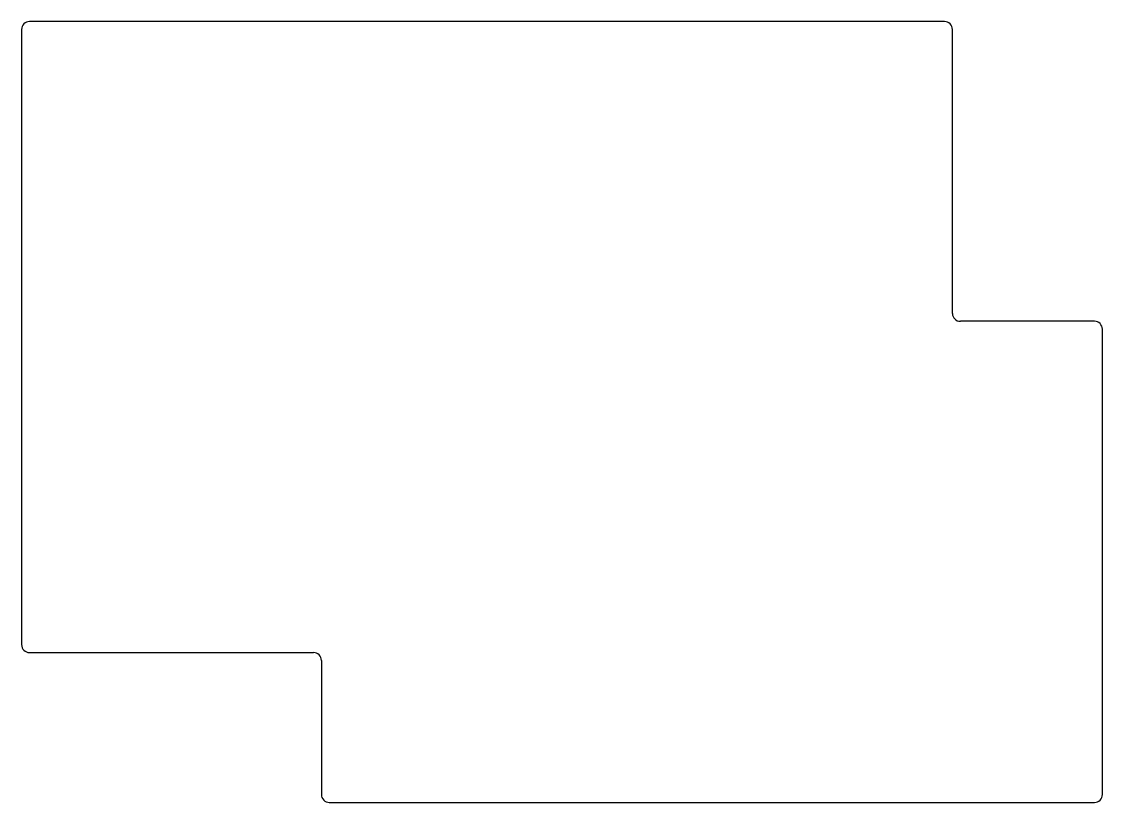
# Model space of a CAD drawing. Header units: millimetres. Extents: x 138 to 276, y -180 to -82.
import ezdxf

# ---------------------------------------------------------------- set-up
doc = ezdxf.new("R2010")
doc.units = ezdxf.units.MM

msp = doc.modelspace()

# ---------------------------------------------------------------- linework, layer by layer
for p, q in [((255.5, -81.5), (139.5, -81.5)), ((138.5, -82.5), (138.5, -160.5)), ((256.5, -118.5), (256.5, -82.5)), ((274.500082, -119.5), (257.5, -119.5)), ((275.504918, -179.499918), (275.500082, -120.499918)), ((139.5, -161.5), (175.5, -161.5)), ((176.5, -162.5), (176.5, -179.5)), ((177.5, -180.5), (274.504918, -180.5))]:
    msp.add_line(p, q)
for centre, start, end in [((139.5, -82.5), 90, 180), ((255.5, -82.5), 0, 90), ((257.5, -118.5), 180, 270), ((274.500082, -120.5), 0.0046983, 90), ((139.5, -160.5), 180, 270), ((175.5, -162.5), 0, 90), ((177.5, -179.5), 180, 270), ((274.504918, -179.5), 270, 0.0046983)]:
    msp.add_arc(centre, 1, start, end)

doc.saveas('drawing.dxf')
